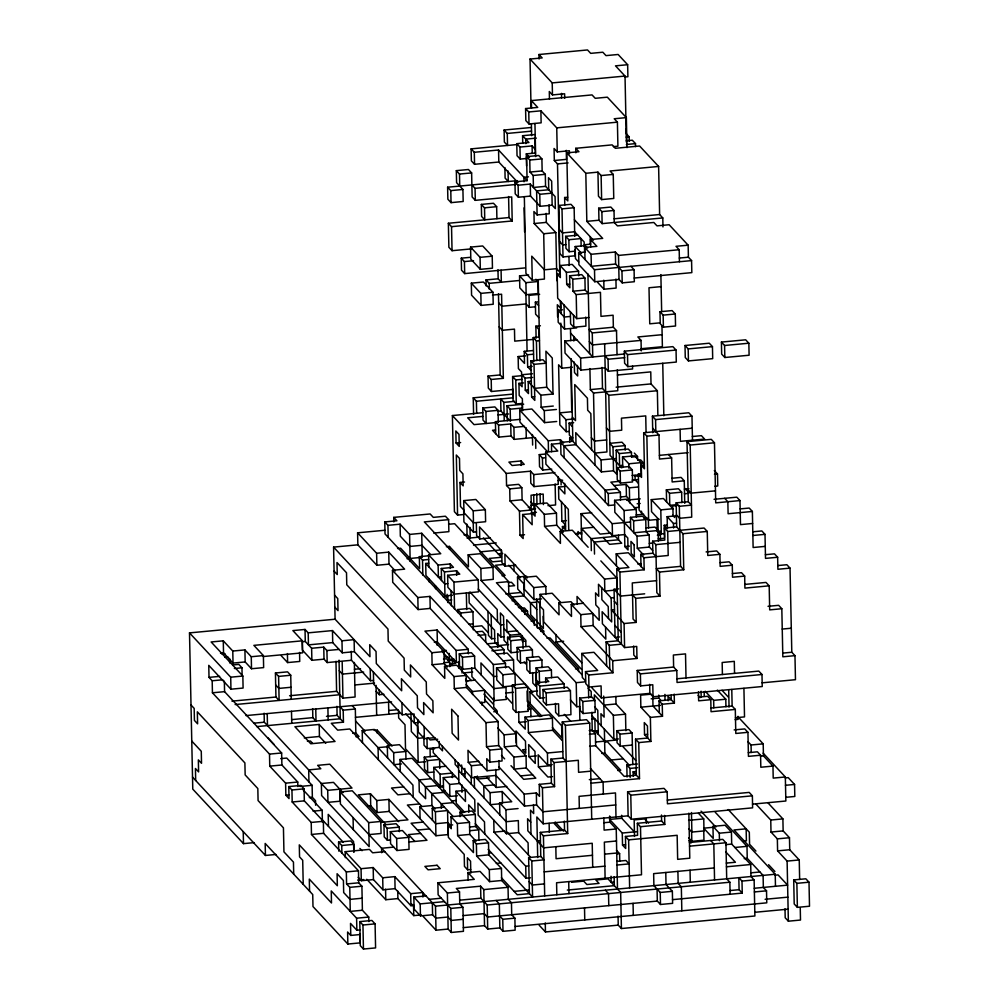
<?xml version="1.0" encoding="UTF-8"?>
<svg xmlns="http://www.w3.org/2000/svg" width="999" height="999" viewBox="0 0 999 999"><rect width="100%" height="100%" fill="white"/><g stroke="black" fill="none" stroke-linecap="round" stroke-linejoin="round"><path stroke-width="1.5" d="M539.085 59.016L538.998 54.508L587.524 49.95L590.696 53.359L602.834 52.223L605.993 55.619L618.131 54.483L627.647 64.71L627.896 76.723L624.862 77.01M531.031 107.13L530.032 59.053L542.157 57.917L538.998 54.508M627.647 64.71L615.509 65.847L625.024 76.061L626.398 142.158M530.032 59.053L552.222 82.905L625.024 76.061M549.462 99.026L549.3 91.508L552.472 94.917L564.61 93.781L564.697 98.289M531.53 108.117L531.381 100.599L592.045 94.905L595.217 98.314L607.342 97.178L626.361 117.62L626.997 147.665M525.586 108.554L528.758 111.963L540.884 110.827L541.133 122.84L529.008 123.976L525.836 120.579L525.586 108.554L537.712 107.417L531.381 100.599M626.361 117.62L614.235 118.756L617.407 122.165L617.906 146.191L613.361 146.628M504.108 130.032L507.267 133.441L507.529 145.454L504.358 142.045L504.108 130.032L531.406 127.472M540.884 110.827L556.743 127.86L617.407 122.165M507.267 133.441L531.543 131.156M522.739 143.219L522.577 135.702L534.715 134.565M536.363 138.112L525.749 139.111L525.836 143.619M526.273 158.516L520.204 159.078L517.032 155.682L516.783 143.656L528.921 142.52L522.577 135.702M517.832 182.455L498.813 162.025L474.55 164.298L471.378 160.889L471.128 148.876L516.62 144.605M516.783 143.656L519.955 147.065L532.092 145.929L535.252 149.338M626.123 137.1L629.158 136.813L629.245 141.321M471.128 148.876L474.3 152.285L498.563 150L527.097 180.669L514.96 181.806L515.209 193.818L518.381 197.228L530.519 196.091L540.022 206.306L552.16 205.17L555.332 208.579L555.082 196.553L545.566 186.338L545.317 174.326L542.145 170.916L541.895 158.891L538.723 155.494L526.585 156.631L527.097 180.669M626.261 140.784L632.317 140.222L635.489 143.619L635.551 146.628M575.849 152.81L575.761 148.302L612.162 144.88L615.322 148.289L639.597 146.004L658.616 166.446L659.627 214.523L662.787 217.932L662.986 226.935M526.548 165.896L526.298 153.883L535.389 153.022M626.398 144.48L635.489 143.619M544.193 268.556L544.405 279.071L532.28 280.207L531.768 256.181L544.455 269.805L556.593 268.669L559.752 272.065L557.492 163.911L554.32 160.502L554.07 148.489L557.242 151.898L569.368 150.749L569.442 153.759M567.669 197.228L564.635 197.515L567.807 200.911L566.795 152.847L578.933 151.711L575.761 148.302M526.585 156.631L529.757 160.04L541.895 158.891M554.32 160.502L566.458 159.365L566.271 150.35M517.382 180.657L447.614 187.213L447.864 199.226L451.036 202.635L463.174 201.486L462.912 189.473L456.58 182.655L456.331 170.642L468.456 169.505L471.628 172.914L472.127 196.94L475.299 200.349L511.7 196.928L512.2 220.966L451.536 226.661L448.364 223.264L509.04 217.557L512.2 220.966M557.492 163.911L568.106 162.912M456.331 170.642L459.49 174.051L471.628 172.914M529.757 160.04L530.007 172.053L542.145 170.916M530.007 172.053L533.179 175.462L545.317 174.326M528.471 176.823L523.926 177.26L524.013 181.768M566.795 152.847L585.814 173.289L597.951 172.14L601.123 175.549L601.623 199.588L613.761 198.451L613.249 174.413L610.077 171.004L658.616 166.446M601.123 175.549L613.249 174.413M447.614 187.213L450.786 190.609L462.912 189.473M471.878 184.927L475.049 188.336L515.996 184.49M514.96 181.806L518.131 185.215L530.269 184.066L539.772 194.293L540.022 206.306M545.566 186.338L533.429 187.475L533.179 175.462M539.772 194.293L551.91 193.157M481.343 204.42L484.515 207.829L484.765 219.842L481.593 216.433L481.343 204.42L493.481 203.272L496.653 206.681L496.903 218.706M484.515 207.829L496.653 206.681M575.024 249.787L575.149 255.794L563.011 256.943L559.84 253.534L558.841 205.457L570.966 204.32L574.138 207.73L574.737 236.276M558.841 205.457L562.012 208.866L574.138 207.73M662.787 217.932L602.122 223.626L598.95 220.217L598.701 208.204L610.839 207.055L614.01 210.464L614.26 222.49L617.432 225.886L653.833 222.477L657.005 225.874L669.13 224.738L688.149 245.18L688.411 257.193L691.57 260.602L691.832 272.627L634.19 278.034M544.455 269.805L543.693 233.754L534.19 223.526L533.941 211.513L537.112 214.922L549.238 213.774L549.05 204.77M598.701 208.204L601.873 211.601L614.01 210.464M534.19 223.526L546.328 222.39L555.831 232.605L556.843 280.682M585.814 173.289L586.825 221.353L598.95 220.217M614.123 218.793L659.627 214.523M543.693 233.754L555.831 232.605M575.174 251.161L569.105 251.736L565.933 248.326L565.684 236.313L577.822 235.177M470.554 247.103L482.692 245.966L492.207 256.194L492.457 268.207L480.319 269.343L470.816 259.128L470.554 247.103L480.069 257.33L480.319 269.343M448.364 223.264L448.876 247.29L452.048 250.699L471.765 248.851M565.684 236.313L568.856 239.723L580.981 238.574L581.143 246.091M590.696 247.04L590.546 239.523L602.672 238.386L586.825 221.353M565.796 244.643L562.762 244.917L559.59 241.521M584.615 252.248L584.452 244.73L590.521 244.168M578.621 261.95L575.449 258.554L575.199 246.528L584.29 245.679M525.349 267.894L464.685 273.601L461.513 270.192L461.263 258.179L470.354 257.317M480.069 257.33L492.207 256.194M585.002 259.503L584.752 247.477L596.878 246.341L590.546 239.523M461.263 258.179L464.423 261.576L473.526 260.727M630.906 266.296L634.078 269.705L634.328 281.73L622.202 282.867L619.03 279.458L594.767 281.743L578.908 264.698L578.658 252.685L584.727 252.11M584.752 247.477L591.083 254.295L615.359 252.01L618.518 255.419L619.03 279.458M688.149 245.18L676.023 246.316L679.195 249.725L679.445 261.738M618.518 255.419L679.195 249.725M560.214 273.876L557.18 274.163L560.352 277.572L560.102 265.547L572.227 264.41L578.571 271.228L578.671 275.736M622.202 282.867L621.952 270.841L615.609 264.036L591.346 266.308L591.083 254.295M679.308 258.054L688.411 257.193M535.914 279.258L538.024 281.531L538.274 293.544L526.148 294.68L519.805 287.874L519.555 275.849L528.658 275M486.151 285.939L486.026 279.932L498.164 278.796L501.336 282.193L501.073 270.18M560.102 265.547L566.433 272.365L578.571 271.228M578.658 252.685L594.505 269.718L691.57 260.602M471.316 283.154L483.454 282.018L492.957 292.245L493.206 304.258L481.081 305.394L471.565 295.18L471.316 283.154L480.831 293.381L481.081 305.394M486.026 279.932L489.198 283.341L519.53 280.482M566.433 272.365L566.695 284.378L569.855 287.787L569.605 275.774L581.743 274.625L584.914 278.034L585.164 290.06L588.336 293.456M621.952 270.841L634.078 269.705M519.555 275.849L525.899 282.667L538.024 281.531M569.605 275.774L572.777 279.171L584.914 278.034M566.695 284.378L569.717 284.091M480.831 293.381L492.957 292.245M492.482 295.067L501.585 294.218L503.346 378.334L491.208 379.483L488.036 376.074L500.174 374.937L503.346 378.334M539.635 294.343L529.02 295.342L529.27 307.355L535.339 306.793M572.777 279.171L573.026 291.196L585.164 290.06M597.639 282.392L603.97 289.211L616.108 288.074L615.921 279.058M573.026 291.196L576.198 294.605L600.461 292.32L600.973 316.358L613.099 315.222L613.361 327.235L616.52 330.644L617.032 354.682M661.138 286.626L649 287.762L649.75 323.813L660.376 322.814M538.786 317.582L535.614 314.173L535.364 302.16L538.399 301.873M576.66 327.909L564.522 329.046L558.191 322.227L557.929 310.214L562.487 309.79M570.342 316.458L564.273 317.033L557.929 310.214M557.18 274.163L557.679 298.202L576.698 318.631L588.836 317.495M659.989 311.725L672.127 310.589L675.287 313.998L675.549 326.011L663.411 327.148L660.239 323.751L659.989 311.725L663.161 315.135L663.411 327.148M536.113 338.211L535.864 326.186L540.409 325.761M663.161 315.135L675.287 313.998M570.367 311.825L570.616 323.838L573.788 327.247L585.913 326.111L585.726 317.095M613.361 327.235L589.085 329.52L592.257 332.917L592.757 356.955L570.566 333.104M533.741 361.588L533.241 337.55L539.31 336.975M592.257 332.917L616.52 330.644M534.44 339.298L514.722 341.146L514.473 329.133L502.335 330.269L499.163 326.86M533.241 337.55L536.413 340.959L539.448 340.671M632.517 365.959L632.579 368.968L608.316 371.241L605.144 367.832L580.881 370.117L565.034 353.084L564.772 341.059L576.91 339.922M662.137 334.69L637.874 336.975L641.046 340.384L641.258 350.899M525.724 355.856L518.144 356.568L524.487 363.386L524.238 351.361L533.329 350.512M641.046 340.384L592.507 344.942L589.335 341.533M524.238 351.361L527.397 354.77L533.466 354.208M641.158 348.713L662.387 346.715L661.95 325.686M624.338 351.198L672.876 346.641L676.048 350.05L676.298 362.063L627.772 366.621L624.6 363.211L624.338 351.198L627.509 354.608L627.772 366.621M685.014 345.504L709.278 343.219L712.449 346.628L712.699 358.653L688.436 360.926L685.264 357.517L685.014 345.504L688.186 348.913L688.436 360.926M721.415 342.083L745.679 339.81L748.85 343.206L749.1 355.232L724.837 357.505L721.665 354.096L721.415 342.083L724.575 345.492L724.837 357.505M530.869 360.926L543.006 359.79L546.178 363.199L534.04 364.335L530.869 360.926L531.63 396.978L534.79 400.387L534.04 364.335M564.772 341.059L580.631 358.092L624.612 353.971M627.509 354.608L676.048 350.05M688.186 348.913L712.449 346.628M724.575 345.492L748.85 343.206M527.397 354.77L527.659 366.795L532.205 366.358M604.894 355.819L608.066 359.228L624.75 357.654M569.23 431.418L566.196 431.705L559.865 424.887L558.603 364.81L561.775 368.206L572.39 367.22M523.488 382.929L518.943 383.354L522.115 386.763L521.865 374.737L532.479 373.751M522.34 403.409L516.283 403.983L513.111 400.574L512.599 376.536L521.703 375.686M521.865 374.737L525.037 378.146L532.617 377.435M512.599 376.536L515.771 379.945L521.84 379.383M525.037 378.146L525.287 390.172L528.459 393.569L528.196 381.556L531.231 381.268M617.394 375.025L650.761 371.89L651.011 383.903L657.354 390.721L657.854 414.76M488.036 376.074L488.299 388.087L491.458 391.496L512.699 389.498M534.54 388.374L546.678 387.225L553.021 394.043L540.884 395.179L528.196 381.556M525.287 390.172L528.321 389.885M473.588 414.36L473.239 397.839L512.674 394.13M589.909 368.569L590.347 389.598L602.484 388.461L608.816 395.279L610.077 455.369L621.703 467.857M616.133 387.187L651.011 383.903M473.239 397.839L476.411 401.248L512.812 397.827L512.624 388.811M531.63 396.978L534.652 396.69M590.347 389.598L593.518 393.007L617.782 390.734L617.345 369.705M523.701 404.208L507.017 405.781L510.189 409.19L510.439 421.203L500.924 410.989L500.674 398.963L503.846 402.372L514.46 401.373M608.816 395.279L657.354 390.721M482.754 408.054L485.926 411.463L486.176 423.489L483.004 420.079L482.754 408.054L494.88 406.918L498.051 410.327L498.301 422.34M485.926 411.463L498.051 410.327M510.189 409.19L522.327 408.042L522.227 403.546M463.648 514.522L457.579 515.084L454.408 511.688L452.397 415.547L482.729 412.699M497.902 411.263L500.924 410.989M540.884 395.179L541.133 407.205L553.271 406.056M547.464 451.685L519.992 422.152L519.742 410.139L531.88 409.003L544.555 422.627L556.693 421.491M482.867 416.383L467.694 417.807L474.038 424.625L495.279 422.627M498.039 414.96L508.653 413.961M541.133 407.205L544.305 410.614L556.443 409.465M495.679 433.703L495.429 421.69L519.705 419.405M495.429 421.69L498.601 425.087L510.739 423.951L513.911 427.36L514.16 439.373L532.355 437.674M570.804 366.67L571.74 411.738L559.602 412.874L565.946 419.692L573.526 418.981M513.911 427.36L524.525 426.361M495.541 430.007L492.519 430.294L498.851 437.112L510.988 435.976L514.16 439.373M572.539 438.524L569.368 435.114L569.118 423.101L573.663 422.664M652.747 432.717L652.409 416.183L688.798 412.774L691.97 416.171L692.482 440.209M652.409 416.183L655.569 419.592L691.97 416.171M456.068 442.982L459.24 446.391L458.991 434.378L455.819 430.969L456.068 442.982L460.626 442.557M569.755 442.37L569.667 437.862L572.702 437.574M519.742 410.139L548.276 440.796L560.402 439.66L563.573 443.069M644.305 465.109L641.283 465.397L644.442 468.806L643.693 432.754L692.22 428.196M614.572 504.957L608.503 505.531L560.951 454.42L560.701 442.407L572.839 441.271L571.103 358.641M551.598 451.71L551.448 444.205L560.539 443.356M606.655 439.935L594.53 441.083L591.358 437.674M643.693 432.754L646.865 436.163L658.99 435.015L659.502 459.053L671.628 457.917L672.14 481.955L684.265 480.806L684.74 503.346M692.344 436.513L701.435 435.664L704.607 439.073L680.344 441.346L680.094 429.333M636.4 516.92L636.238 509.403L626.735 499.188L614.597 500.324L624.1 510.539L624.862 546.59L628.034 549.999L627.784 537.986L624.612 534.577L612.474 535.714L545.904 464.173L545.654 452.16L557.779 451.024L551.448 444.205M625.137 445.616L621.965 442.207L609.827 443.344L612.999 446.753L625.137 445.616L625.224 450.124M551.785 469.18L542.694 470.042L539.522 466.633L539.273 454.62L545.329 454.046M688.286 501.735L676.148 502.872L679.32 506.281L691.458 505.144L688.286 501.735L687.025 441.645L711.288 439.36L714.46 442.769L715.721 502.859L739.984 500.586L740.484 524.612L752.622 523.476M612.999 446.753L613.498 470.791L616.67 474.2L616.171 450.162L628.296 449.026L631.468 452.422L631.568 456.93M539.273 454.62L542.432 458.017L545.466 457.742M594.78 453.096L606.905 451.96L604.645 343.793M521.041 460.964L508.916 462.1L512.087 465.509L524.213 464.36L521.041 460.964L521.141 465.459M687.025 441.645L690.197 445.054L714.46 442.769M616.171 450.162L619.343 453.571L631.468 452.422M622.727 467.495L622.514 456.98L634.64 455.831L640.983 462.649L641.233 474.662M564.123 457.829L563.873 445.816L576.011 444.68L575.749 432.654L601.111 459.915L616.283 458.491M631.455 457.067L637.512 456.493L637.574 459.503M659.365 455.357L688.174 452.659M637.649 460.189L640.684 459.902L643.856 463.311L643.918 466.308M452.397 415.547L506.293 473.451L530.556 471.178L533.728 474.587L533.978 486.6L558.241 484.328L558.091 476.81M622.514 456.98L628.846 463.786L640.983 462.649M622.627 465.297L619.592 465.584L619.343 453.571M640.821 463.586L643.856 463.311M533.728 474.587L554.957 472.589M476.461 531.843L473.426 532.13L463.923 521.903L463.673 509.89L460.502 506.481L460.002 482.442L464.547 482.017M617.007 467.682L629.145 466.533L632.317 469.942L632.567 481.955L620.429 483.104L617.257 479.695L617.007 467.682L620.179 471.078L620.429 483.104M569.667 437.862L601.373 471.928L613.498 470.791M620.179 471.078L632.317 469.942M506.293 473.451L506.543 485.477L518.668 484.34L521.84 487.737L522.102 499.762L531.605 509.977L531.705 514.485M558.104 480.631L562.662 480.207M659.24 519.28L648.626 520.279L639.11 510.064L638.361 474.013L641.395 473.726M632.13 475.524L638.199 474.95M635.002 476.173L639.56 475.749M506.543 485.477L509.715 488.886L521.84 487.737M568.743 530.344L568.306 509.315L558.791 499.088L558.541 487.075L564.61 486.501M619.979 481.293L610.876 482.155L620.391 492.37L620.541 499.875M632.117 480.157L638.174 479.582M672.002 478.259L681.093 477.397L684.265 480.806M714.46 474.275L717.494 473.988L717.757 486.001L714.722 486.288M614.048 485.551L626.186 484.415L629.358 487.824L629.67 502.847M463.711 500.611L475.849 499.475L485.352 509.702L485.614 521.715L473.476 522.852L463.961 512.637L463.711 500.611L473.226 510.839L473.476 522.852M617.22 488.961L605.082 490.097L605.332 502.122M629.358 487.824L638.448 486.963M509.715 488.886L509.965 500.899L522.102 499.762M560.701 442.407L608.254 493.506L620.391 492.37M666.595 501.923L666.345 489.897L678.471 488.761L681.643 492.17L681.867 502.684M684.39 489.135L688.935 488.711M393.843 521.89L393.743 517.382L430.144 513.961L433.316 517.37L445.442 516.233L448.613 519.642L448.876 531.655L433.703 533.079M531.743 513.673L522.639 514.522L532.155 524.75L531.905 512.724L535.077 516.133L534.827 504.12L546.952 502.972L556.468 513.199L556.718 525.212L563.061 532.03M620.367 497.002L626.435 496.428L629.607 499.837M473.226 510.839L485.352 509.702M530.856 505.419L533.891 505.144L530.719 501.735M666.345 489.897L669.517 493.306L681.643 492.17M528.284 507.517L531.306 507.23L531.056 495.217L543.194 494.068L543.419 504.595M547.989 505.669L555.581 504.957L555.132 483.916M505.594 667.906L505.494 663.398L385.027 533.941L384.777 521.928L396.915 520.791L393.743 517.382M684.365 493.768L687.399 493.481M715.471 490.846L691.196 493.119L688.036 489.71M529.482 509.253L535.539 508.691M626.573 500.124L640.222 498.838M509.965 500.899L519.468 511.113L531.605 509.977M658.353 541.021L657.879 518.481L651.548 511.675L651.286 499.65L663.423 498.513L672.939 508.728L673.089 516.246M384.777 521.928L387.949 525.337L400.087 524.188L409.59 534.415L410.164 561.45M448.613 519.642L424.35 521.915L478.246 579.832L478.496 591.845L454.233 594.13L447.889 587.312L447.639 575.299L459.765 574.15L456.605 570.754L444.468 571.89L441.296 568.481L453.434 567.345L450.262 563.936L438.124 565.072L428.621 554.857L440.746 553.721L421.728 533.279L409.59 534.415M531.131 512.812L536.451 512.3M637.162 503.758L640.197 503.484M534.827 504.12L544.33 514.335L556.468 513.199M395.342 570.953L388.998 564.135L376.873 565.272L357.854 544.83L357.592 532.817L384.902 530.257M448.601 524.275L454.657 523.701L508.553 581.618L508.803 593.631L524.662 610.664L524.725 613.673M714.06 499.313L736.812 497.177L739.984 500.586M634.265 507.742L638.823 507.317L638.636 498.301M581.468 534.702L581.031 513.673L591.645 512.674M677.347 504.62L669.767 505.332L669.517 493.306M624.1 510.539L636.238 509.403M677.185 505.556L672.639 505.981L672.702 508.991M651.286 499.65L660.801 509.877L672.939 508.728M561.463 501.51L561.875 521.028L566.421 520.604M636.063 514.985L643.643 514.273M630.694 529.37L630.444 517.357L642.582 516.221L645.754 519.617L646.003 531.643L649.175 535.052L649.425 547.065L652.597 550.474M544.33 514.335L544.58 526.361L556.718 525.212M334.091 571.153L337.25 574.55L337 562.537L346.516 572.752L346.765 584.777L387.974 629.058L388.224 641.083L404.083 658.116L404.333 670.129L410.676 676.947L410.427 664.922L426.273 681.967L426.523 693.98L432.867 700.799L433.116 712.811L423.601 702.584L423.863 714.61L417.52 707.791L417.27 695.779L401.411 678.746L401.66 690.759L376.298 663.511L376.049 651.485L369.717 644.68L369.967 656.693L335.09 619.218L333.579 547.115L357.854 544.83M464.011 534.865L467.045 534.577L470.217 537.986L469.992 527.472M643.781 517.957L646.815 517.669M740.097 508.903L749.2 508.054L752.372 511.463L753.121 547.514L765.259 546.378M562.587 532.542L562.462 526.535L565.496 526.248M667.394 528.708L667.145 516.683L676.248 515.834M630.444 517.357L633.616 520.766L645.754 519.617M545.654 452.16L612.225 523.701L630.419 521.99M467.182 538.274L479.32 537.137M752.372 511.463L728.109 513.736L727.846 501.723L724.687 498.314M581.83 540.447L581.58 528.434L593.706 527.297M476.348 523.513L476.598 535.526L479.77 538.936L490.384 537.937M519.468 511.113L519.98 535.152L524.525 534.727M544.58 526.361L560.439 543.394L560.177 531.368L572.315 530.232L588.161 547.265M397.552 548.513L400.587 548.226L419.605 568.668L419.355 556.655L428.459 555.794M667.145 516.683L673.488 523.501L676.51 523.214M575.486 533.641L581.555 533.066M664.472 537.312L664.223 525.299L667.257 525.012M357.592 532.817L376.623 553.259L388.748 552.122L404.607 569.155L392.47 570.292L392.719 582.305L418.082 609.565L430.219 608.428L468.256 649.3L468.356 653.808M446.378 546.703L449.413 546.416L468.444 566.858L468.181 554.845L480.319 553.708L492.994 567.332L493.256 579.345L481.118 580.481L480.869 568.468L468.181 554.845M645.866 527.947L654.969 527.097L661.301 533.903L664.335 533.628M473.526 545.079L496.278 542.944M610.664 533.116L600.049 534.103L581.031 513.673M656.056 556.63L652.884 553.221L652.634 541.208L664.772 540.059L664.522 528.046L676.648 526.91L682.991 533.716L683.753 569.767L659.477 572.052L656.306 568.643L680.581 566.371L683.753 569.767M658.141 530.506L633.865 532.779L633.616 520.766M660.239 531.243L657.205 531.53L656.955 519.505M664.522 528.046L667.694 531.456L704.095 528.034L707.255 531.443L707.767 555.481L719.892 554.333L720.142 566.358L732.279 565.209L732.529 577.235L744.667 576.098L744.917 588.111L769.18 585.826L769.692 609.865L781.817 608.728L782.829 656.793L794.967 655.656L795.466 679.695L762.1 682.829M614.597 500.324L614.847 512.337L637.037 536.188L649.175 535.052M407.068 558.728L420.716 557.454M479.87 551.898L501.098 549.9M657.342 535.214L660.376 534.927L660.464 539.435M682.991 533.716L707.255 531.443M419.355 556.655L422.527 560.064L428.596 559.49M498.201 553.883L502.747 553.458M658.254 538.823L664.323 538.261M752.734 531.805L761.837 530.944L765.009 534.353L765.509 558.391L777.647 557.255L777.896 569.268L790.034 568.131L791.795 652.247L794.967 655.656M452.559 595.217L444.967 595.928L425.949 575.486L425.699 563.461L428.733 563.186M501.211 549.775L501.373 557.292L489.235 558.429L492.407 561.838L501.51 560.976M649.288 543.369L652.322 543.094M624.862 546.59L629.407 546.166M652.634 541.208L655.806 544.605L680.069 542.332M752.871 535.489L765.009 534.353M637.037 536.188L637.287 548.201L649.425 547.065M504.682 564.385L495.579 565.234L505.094 575.461L502.06 575.749M616.196 553.896L628.334 552.747L644.18 569.78L619.917 572.065L616.745 568.656L628.87 567.519L616.196 553.896L616.445 565.909M480.869 568.468L492.994 567.332M479.77 538.936L479.52 526.923L501.71 550.761L501.96 562.787L505.132 566.196L515.746 565.197M641.008 566.383L640.759 554.358L652.884 553.221M441.408 576.81L438.374 577.097L438.124 565.072M640.759 554.358L643.93 557.767L668.194 555.494L667.694 531.456M706.106 551.923L716.72 550.936L719.892 554.333M637.674 563.911L640.709 563.623L640.771 566.633M447.639 575.299L453.983 582.105L478.246 579.832M447.752 583.616L444.717 583.903L425.699 563.461M536.788 609.527L517.769 589.085L517.519 577.072L526.623 576.211M541.545 598.888L533.966 599.6L524.45 589.385L524.2 577.36L536.326 576.223L545.841 586.438L546.003 593.955M765.371 554.695L774.475 553.846L777.647 557.255M508.553 581.618L496.428 582.754L582.017 674.737M508.391 582.554L511.426 582.267L514.597 585.676L508.528 586.251M720.017 562.662L729.108 561.813L732.279 565.209M560.177 531.368L604.57 579.07L616.695 577.922L616.945 589.947M392.47 570.292L417.832 597.539L429.957 596.403L493.369 664.535L494.118 700.599L506.256 699.45L506.006 687.437L493.868 688.573L474.85 668.131L474.6 656.118L471.428 652.709L459.29 653.846L459.54 665.871L462.712 669.28L474.85 668.131M524.2 577.36L533.703 587.587L545.841 586.438M443.294 597.015L447.839 596.578L447.977 602.584M777.759 565.571L786.862 564.722L790.034 568.131M505.769 593.918L520.941 592.494M447.09 594.343L447.215 600.349L451.76 599.924M656.568 580.669L632.292 582.941L633.054 618.993L636.226 622.402L624.088 623.538L611.413 609.914L614.447 609.627M732.392 573.538L741.495 572.689L744.667 576.098M511.975 597.04L524.113 595.904L523.863 583.878L517.519 577.072M581.768 662.724L543.718 621.84L543.468 609.815L540.297 606.418L540.047 594.393L552.185 593.256L560.639 602.347M619.63 636.925L615.084 637.362L614.073 589.285L618.631 588.861M615.434 590.084L604.82 591.083L604.57 579.07M512.112 600.736L515.147 600.449M254.108 842.632L243.494 843.631L192.77 789.123L189.498 632.891L335.09 619.218M457.717 612.549L457.654 609.552L469.78 608.416L472.952 611.813L473.326 629.845M515.284 604.133L518.319 603.858M536.513 602.147L530.457 602.709L530.706 614.735L543.381 628.359L543.131 616.346M644.68 593.818L620.416 596.103L614.073 589.285M744.779 584.415L766.008 582.429L769.18 585.826M540.047 594.393L559.065 614.835L558.816 602.822L570.953 601.685L574.125 605.082M577.197 603.983L577.035 596.478L599.225 620.317L598.975 608.304L595.804 604.894L595.554 592.882L598.726 596.291L598.476 584.265L611.151 597.902L614.185 597.614M457.654 609.552L460.826 612.961L472.952 611.813M518.456 607.542L521.49 607.255M521.328 608.204L524.363 607.916L527.534 611.326L527.597 614.335M615.734 804.944L542.932 811.787L536.588 804.969L524.463 806.106L495.929 775.449L471.665 777.721L354.37 651.673L342.232 652.822L332.717 642.594L308.454 644.879L308.204 632.854L305.032 629.445L292.894 630.594L302.41 640.809L302.66 652.834L263.224 656.53M558.816 602.822L571.503 616.445L571.253 604.432L583.379 603.284M632.554 594.954L635.714 598.364L659.989 596.091L659.477 572.052M521.628 610.951L524.662 610.664M524.5 611.613L527.534 611.326M302.41 640.809L253.883 645.366L263.386 655.594L263.636 667.607L251.511 668.743L245.167 661.937L233.029 663.074L232.779 651.048L223.277 640.834L211.139 641.97L242.844 676.036L243.094 688.061L230.956 689.198L208.766 665.346L209.016 677.372L212.188 680.769L212.437 692.794L269.505 754.108L269.755 766.133L285.602 783.166L285.851 795.179L289.023 798.588L288.773 786.575L300.911 785.426L304.083 788.835L304.333 800.861L323.351 821.303L323.601 833.316L358.479 870.791L358.728 882.804L361.9 886.213L362.4 910.251L368.743 917.057L368.831 921.565M308.204 632.854L332.467 630.581L341.983 640.796L342.232 652.822M524.8 614.36L527.822 614.073L534.165 620.891L534.265 625.399M468.656 624.263L473.201 623.838M571.253 604.432L580.756 614.647L592.894 613.511L593.144 625.524L605.819 639.148L605.569 627.135M302.247 641.758L305.282 641.47L311.626 648.276L311.875 660.302L324.013 659.165L327.185 662.562L351.448 660.289L370.467 680.731L373.501 680.444M459.403 662.175L456.381 662.462L456.118 650.449L437.1 630.007L424.975 631.143L443.993 651.585L444.243 663.598L447.415 667.007M472.727 626.66L481.83 625.811L488.174 632.617M531.131 621.166L534.165 620.891M503.671 624.675L500.649 624.962L469.992 592.032M232.779 651.048L244.917 649.912L251.261 656.73L251.511 668.743M341.983 640.796L354.108 639.66L354.37 651.673M220.492 653.134L223.526 652.846L233.029 663.074M221.853 653.933L224.875 653.646M476.361 631.88L482.417 631.306L485.589 634.715L485.751 642.22M311.626 648.276L323.763 647.14L326.923 650.549L327.185 662.562M225.012 657.342L228.047 657.055M537.474 627.984L540.509 627.697L543.681 631.106L543.743 634.115M768.031 606.318L778.646 605.319L781.817 608.728M517.594 630.781L506.98 631.78L506.73 619.755L525.749 640.197L525.874 646.203M251.261 656.73L263.386 655.594M478.009 635.426L485.589 634.715M326.923 650.549L339.061 649.412M580.756 614.647L581.006 626.66L593.144 625.524M540.646 631.393L543.681 631.106M434.315 642.307L437.35 642.02L456.381 662.462M503.808 628.371L510.152 635.189L520.766 634.19M508.591 644.592L497.977 645.591L497.727 633.578L500.899 636.975L503.933 636.7M487.962 611.338L488.461 635.376L491.633 638.773L494.667 638.498M518.581 651.985L511.001 652.697L507.829 649.288L507.579 637.275L519.705 636.138L522.877 639.547L523.064 648.551M232.717 664.959L238.786 664.385L241.958 667.794L242.108 675.299M507.579 637.275L510.739 640.684L522.877 639.547M281.268 655.769L287.612 662.574L299.737 661.438L299.55 652.422M487.062 643.843L497.677 642.844M546.99 638.211L550.024 637.924L578.546 668.581L578.608 671.59M522.564 641.433L525.599 641.146M234.365 668.506L241.958 667.794M441.858 650.861L446.416 650.436M333.579 547.115L431.855 652.722L443.993 651.585M456.118 650.449L468.256 649.3M490.234 647.252L500.849 646.253L504.02 649.662L504.12 654.158M555.906 634.477L556.068 641.982L563.648 641.271M526.573 662.349L520.504 662.924L517.332 659.515L517.082 647.489L529.22 646.353L532.392 649.762L532.542 657.267M491.883 650.799L504.02 649.662M209.016 677.372L219.63 676.373M189.498 632.891L230.707 677.185L242.844 676.036M275.437 672.989L278.609 676.398L279.108 700.424L275.936 697.027L275.437 672.989L287.562 671.852L290.734 675.249L291.246 699.288M444.555 657.092L447.589 656.818M606.618 665.933L606.118 641.907L618.256 640.759L616.745 568.656M517.082 647.489L520.254 650.898L532.392 649.762M212.188 680.769L222.802 679.782M443.494 659.04L446.528 658.766L449.7 662.162L449.787 666.67M459.29 653.846L462.462 657.255L474.6 656.118M496.578 654.058L507.192 653.059L513.536 659.877L513.786 671.89L532.804 692.332M443.057 652.609L449.4 659.415L453.946 658.99M278.609 676.398L290.734 675.249M354.433 669.268L360.502 668.706M447.727 660.501L452.272 660.077L455.444 663.486L449.375 664.048M606.118 641.907L609.29 645.304L621.428 644.168L619.917 572.065M782.192 629.07L791.283 628.221M443.631 662.737L449.7 662.162M431.855 652.722L432.105 664.735L444.243 663.598M363.673 672.115L342.445 674.1L339.273 670.691M611.151 597.902L611.663 621.927L602.147 611.713L602.397 623.726L624.587 647.577L636.725 646.44L636.975 658.453L612.712 660.739L581.006 626.66M537.599 672.427L530.019 673.139L526.848 669.73L526.598 657.717L538.723 656.58L541.895 659.977L542.057 667.494M432.105 664.735L444.792 678.371L444.543 666.345L456.668 665.209L466.183 675.424L466.433 687.449L498.139 721.515L498.638 745.554L501.81 748.95L502.06 760.976L489.922 762.112L486.763 758.703L487.012 770.729L499.138 769.58L498.951 760.576M502.909 660.876L513.536 659.877M581.805 653.446L593.943 652.31L612.961 672.752L588.698 675.024L585.526 671.628L597.664 670.479L581.805 653.446L582.317 677.484L585.476 680.893M493.369 664.535L505.494 663.398M526.598 657.717L529.77 661.126L541.895 659.977M212.437 692.794L224.575 691.658L281.631 752.971L281.893 764.997L297.739 782.03L297.839 786.538M290.984 687.275L278.858 688.411L275.687 685.002M515.259 685.639L503.134 686.775L496.79 679.969L496.54 667.944L508.666 666.808L515.009 673.626L515.234 684.14M463.598 672.901L472.702 672.052M354.82 684.977L374.538 683.129M536.101 667.931L539.273 671.34L539.522 683.353L536.363 679.957L536.101 667.931L548.239 666.795L551.411 670.204L551.573 677.709M444.543 666.345L454.046 676.573L466.183 675.424M496.54 667.944L502.872 674.762L515.009 673.626M539.273 671.34L551.411 670.204M496.653 676.273L493.618 676.56L480.944 662.936L481.193 674.949M575.511 668.868L578.546 668.581M231.955 701.148L275.936 697.027M289.585 695.741L336.601 691.32L342.944 698.139L355.082 697.002L354.358 662.449M465.996 681.006L475.099 680.157M235.127 704.557L339.772 694.73M782.692 653.109L791.795 652.247M545.716 682.667L545.616 678.159L557.754 677.01L564.085 683.828L564.185 688.336M376.173 691.308L379.345 694.717L383.891 694.293M653.034 696.778L652.784 684.752L640.646 685.901L637.487 682.492L637.225 670.466L673.626 667.057L676.798 670.466L677.047 682.479L761.987 674.5L762.237 686.525L653.034 696.778L649.862 693.368L649.675 684.352M454.046 676.573L454.295 688.586L466.433 687.449M512.387 684.977L524.525 683.84L527.697 687.25L528.196 711.288L516.058 712.424L512.887 709.015L512.387 684.977L515.559 688.386L516.058 712.424M544.63 697.702L540.072 698.126L536.9 694.717L536.65 682.704L548.788 681.568L545.616 678.159M637.225 670.466L640.396 673.875L676.798 670.466M466.133 684.702L472.477 691.508L484.615 690.371L484.865 702.384L480.307 702.821M515.559 688.386L527.697 687.25M536.65 682.704L539.822 686.113L564.085 683.828M481.118 580.481L576.223 682.692L585.327 681.83M245.991 715.584L391.596 701.91M505.819 693.019L513.411 692.295M558.803 715.821L558.553 703.796L546.416 704.944L543.244 701.535L542.994 689.51L567.257 687.237L570.429 690.646L570.928 714.672L558.803 715.821L555.631 712.412L555.444 703.396M530.182 703.696L529.932 691.683L537.512 690.971M340.022 706.755L343.194 710.152L355.332 709.015L355.831 733.054L359.003 736.463L355.969 736.738M585.526 671.628L585.776 683.641L588.948 687.05L601.086 685.913L601.336 697.926L649.862 693.368M676.91 678.783L758.815 671.091L761.987 674.5M542.994 689.51L546.166 692.919L570.429 690.646M253.696 723.189L264.31 722.202L327.709 790.334L327.959 802.347L340.097 801.21L339.847 789.198M291.608 719.63L312.837 717.644L316.009 721.041L315.759 709.028M326.486 716.358L337.1 715.359L343.444 722.177L331.318 723.313L337.65 730.132L349.787 728.983L421.64 806.205M388.673 710.514L397.777 709.665M256.855 726.598L340.272 718.768L339.048 660.177M355.444 717.344L399.425 713.211M373.389 672.115L373.638 684.14L402.172 714.797L412.787 713.798M579.645 698.114L591.783 696.977L594.954 700.386L595.204 712.399L583.066 713.536L579.895 710.127L579.645 698.114L582.817 701.523L583.066 713.536M319.18 724.45L294.917 726.735L310.764 743.768L335.027 741.483L319.18 724.45L319.43 736.475L325.774 743.281M651.223 694.168L640.609 695.167L640.859 707.18L650.374 717.407L650.873 741.433L638.736 742.582L635.564 739.173L647.702 738.036L647.452 726.011L644.28 722.602L644.53 734.627L650.873 741.433M582.817 701.523L594.954 700.386M493.756 711.75L496.79 711.463M527.734 709.477L530.769 709.19L530.931 716.708M651.198 698.801L658.791 698.089L660.901 700.361M570.392 699.912L576.723 706.73L579.757 706.443M418.806 722.502L414.26 722.926L414.073 713.91M603.871 705.107L615.996 703.97L625.511 714.185L625.861 730.706M659.328 712.861L659.078 700.836L671.216 699.7L671.116 695.192M698.513 697.14L707.617 696.278L710.789 699.687L711.038 711.7L735.301 709.427L735.801 733.466L747.939 732.317L748.438 756.355L760.576 755.219L760.826 767.232L772.964 766.096L773.214 778.109L785.339 776.972L785.851 801.011L752.484 804.145M362.462 742.619L362.212 730.594L374.35 729.457L389.148 745.354M374.188 730.394L377.222 730.119L392.02 746.016M304.27 737.899L319.43 736.475M352.797 733.341L355.831 733.054M518.668 711.837L518.893 722.352L525.237 729.158L524.975 717.145L549.25 714.872L552.422 718.269L552.672 730.294L562.175 740.509M659.078 700.836L662.25 704.245L674.387 703.109L674.2 694.093M710.789 699.687L698.651 700.823L698.463 691.82M640.859 707.18L660.576 705.331M705.207 691.258L713.661 700.349L725.786 699.213L725.948 706.718M454.295 688.586L486.001 722.652L498.139 721.515M524.975 717.145L528.146 720.554L552.422 718.269M307.43 741.295L310.464 741.021L312.587 743.293M518.893 722.352L526.473 721.64M594.48 700.898L594.355 694.879L613.374 715.321L625.511 714.185M566.196 761.438L563.024 758.029L562.262 721.977L586.538 719.692L589.697 723.101L591.72 819.242M591.833 719.205L594.855 718.918L595.117 730.931L604.62 741.158M710.901 708.016L732.13 706.018L735.301 709.427M423.751 737.774L417.682 738.348L411.338 731.53L410.964 713.511M417.769 719.817L418.019 731.83L424.363 738.648L434.977 737.649M562.262 721.977L565.434 725.374L589.697 723.101M650.374 717.407L662.499 716.258L662.25 704.245M269.505 754.108L281.631 752.971M437.687 739.248L430.107 739.959L427.997 737.687M387.575 757.854L387.325 745.828L399.463 744.692L405.794 751.51L405.956 759.015M497.789 728.034L504.133 734.852L516.271 733.703L516.52 745.729L526.036 755.943L526.286 767.969L535.789 778.184L523.663 779.32L510.976 765.696M528.146 720.554L528.396 732.567L552.672 730.294M388.686 746.628L378.072 747.627L378.321 759.652M280.682 758.628L286.75 758.066L312.113 785.314L312.362 797.339L315.534 800.736L315.622 805.244M589.21 730.569L592.232 730.281L595.404 733.691L595.654 745.704L624.188 776.36L636.326 775.224L635.564 739.173M592.082 731.218L598.151 730.656M735.414 717.757L744.517 716.895L743.918 688.361M423.826 736.151L424.026 745.167L427.185 748.576L439.323 747.427L442.495 750.836L442.395 746.328M632.355 745.029L620.217 746.178L617.057 742.769L616.795 730.744L628.933 729.607L632.105 733.016L632.767 764.56M735.102 719.642L738.136 719.355L738.074 716.345M387.325 745.828L393.668 752.647L405.794 751.51M434.615 748.8L430.07 749.225L430.219 756.743M589.348 734.253L595.404 733.691M269.755 766.133L281.893 764.997M486.001 722.652L486.501 746.69L498.638 745.554M616.795 730.744L619.967 734.153L632.105 733.016M504.133 734.852L504.383 746.865L516.52 745.729M644.53 734.627L647.564 734.34M486.501 746.69L489.672 750.099L501.81 748.95M400.262 771.478L400.012 759.465L412.137 758.316L462.862 812.824M433.766 772.04L427.697 772.602L424.525 769.193L424.275 757.18L436.401 756.043M591.695 715.509L613.886 739.36L618.431 738.935M595.529 742.007L616.758 740.022M525.599 749.512L522.564 749.787L525.736 753.196L525.486 741.183L515.971 730.956L516.221 742.981M604.47 742.095L607.492 741.82L629.695 765.659M734.153 729.919L744.767 728.92L747.939 732.317M424.275 757.18L427.447 760.589L439.572 759.452L439.76 768.456M401.498 763.948L393.918 764.66L393.668 752.647M398.501 710.401L398.663 717.906L404.995 724.725L405.507 748.763L418.181 762.387L425.761 761.675M589.597 746.278L595.654 745.704M528.396 732.567L547.427 753.009L562.587 751.585M504.383 746.865L513.898 757.08L526.036 755.943M487.012 770.729L467.982 750.286L468.244 762.299L478.858 761.3M528.908 756.605L535.252 763.423L534.989 751.398L528.658 744.592L528.908 756.605L536.488 755.893M443.406 785.951L440.372 786.238L434.041 779.42L433.778 767.407L445.916 766.258M285.602 783.166L297.739 782.03M468.244 762.299L471.416 765.709L482.03 764.71M601.848 753.458L604.87 753.171L620.729 770.204L617.694 770.491M551.398 783.204L539.26 784.34L542.432 787.749L554.557 786.613L551.398 783.204L550.886 759.165L563.024 758.029M299.975 786.45L312.113 785.314M550.886 759.165L554.058 762.574L578.321 760.289L578.571 772.314L590.709 771.166M433.778 767.407L440.122 774.213L452.26 773.076L452.347 777.584M747.889 741.595L751.061 745.004L763.199 743.855L763.448 755.881L772.964 766.096M552.472 776.623L547.927 777.047L538.411 766.82L538.161 754.807L547.677 765.022L552.222 764.597M288.773 786.575L291.945 789.984L304.083 788.835M464.847 773.738L461.813 774.025L461.625 765.009M526.286 767.969L514.148 769.105L513.898 757.08M538.411 766.82L550.549 765.684M611.213 759.989L623.351 758.853M431.156 778.758L419.031 779.894L419.28 791.92L425.624 798.725L425.362 786.712L437.5 785.576M457.467 795.741L449.887 796.453L443.544 789.635L443.294 777.622L455.432 776.485M327.709 790.334L351.973 788.049L329.782 764.21L317.657 765.346L320.816 768.755L308.691 769.892L308.941 781.905M285.851 795.179L288.886 794.892M748.301 752.672L757.404 751.81L760.576 755.219M489.547 777.909L477.41 779.045L477.347 776.036M627.06 777.022L626.81 765.009L637.437 764.01M478.933 840.371L478.708 829.857L475.536 826.46L475.287 814.435L451.024 816.72L457.367 823.526L457.617 835.551L473.464 852.584L473.214 840.559L485.352 839.422L488.523 842.831L488.773 854.844L501.448 868.481L501.698 880.494L508.041 887.312L508.291 899.325L511.463 902.734L511.713 914.747L514.885 918.156L515.134 930.169L503.009 931.318L499.837 927.909L487.699 929.045L484.527 925.636L483.778 889.585L480.606 886.175L456.343 888.461L459.515 891.87L459.765 903.883L462.937 907.292L463.436 931.318L451.298 932.467L448.126 929.058L436.001 930.194L435.502 906.155L340.397 803.958L340.135 791.945L352.272 790.796L380.806 821.465L381.056 833.478L368.918 834.615M403.683 786.9L391.546 788.036L397.889 794.854L410.015 793.718M520.491 775.911L532.617 774.774M309.328 797.614L312.362 797.339M443.294 777.622L449.637 784.44L460.252 783.441M626.81 765.009L629.982 768.406L637.562 767.694M760.414 756.156L763.448 755.881M398.688 821.64L389.173 811.413L377.048 812.562L376.785 800.536L370.454 793.73L358.316 794.867L385.789 824.387M438.698 787.312L443.244 786.887M291.945 789.984L292.195 801.997L304.333 800.861M494.368 784.864L483.753 785.851L484.003 797.876M633.254 776.323L633.154 771.815L636.188 771.528M441.87 790.721L444.905 790.434M443.843 792.382L431.705 793.531L431.955 805.544L435.127 808.953M464.685 812.349L456.231 803.271L455.969 791.245L466.595 790.246M486.663 777.247L496.178 787.462L506.793 786.463M589.31 779.645L599.924 778.646M376.785 800.536L388.923 799.4L407.942 819.842L380.644 822.402M475.299 776.772L490.097 792.669L502.222 791.533L511.738 801.747L499.6 802.884L499.85 814.909M590.958 783.191L639.497 778.633L638.736 742.582M313.074 811.151L322.165 810.301L322.415 822.314M367.669 806.031L370.704 805.743L377.048 812.562M498.851 766.832L524.213 794.093L536.338 792.956L539.51 796.353L539.26 784.34M419.53 803.933L407.392 805.069L435.926 835.738L448.064 834.59L447.564 810.564L435.427 811.7L432.255 808.291L444.393 807.155M451.386 800.948L455.931 800.511M453.346 802.609L441.221 803.745L441.308 808.253M420.079 818.705L419.83 806.68L431.955 805.544M502.472 803.546L490.347 804.682L490.097 792.669M627.609 791.782L664.01 788.373L667.182 791.782L667.432 803.795L752.372 795.816L752.622 807.841L631.293 819.23L628.121 815.821L627.609 791.782L630.781 795.192L631.293 819.23M292.195 801.997L311.213 822.439L323.351 821.303M785.189 777.921L788.223 777.634L794.555 784.452L794.817 796.465L785.714 797.314M630.781 795.192L667.182 791.782M460.077 816.683L459.99 812.175L472.115 811.026L475.287 814.435M340.135 791.945L368.668 822.602L380.806 821.465M499.6 802.884L505.944 809.702L518.069 808.566M785.464 785.301L794.555 784.452M390.434 840.009L387.4 840.296L384.228 836.887L383.978 824.874L396.103 823.725L399.275 827.135L399.375 831.643M423.251 822.102L411.113 823.251L426.96 840.284L408.766 841.995M667.295 800.099L749.2 792.407L752.372 795.816M311.213 822.439L311.476 834.452L323.601 833.316M383.978 824.874L387.15 828.271L399.275 827.135M457.367 823.526L469.493 822.389L469.755 834.402L476.086 841.22M470.666 869.517L467.632 869.804L464.46 866.395L464.21 854.382L448.364 837.349L448.101 825.324L452.659 824.899M390.309 831.68L402.447 830.544L408.791 837.362L409.041 849.375L396.903 850.511L390.572 843.705L390.309 831.68L396.653 838.498L396.903 850.511M417.457 830.057L429.582 828.92M469.48 827.022L475.536 826.46M420.629 833.466L408.491 834.602L414.835 841.42M338.761 851.111L338.574 842.107L350.699 840.958L353.871 844.367L354.033 851.885M469.617 830.718L478.708 829.857M537.699 857.542L536.85 816.982L543.181 823.8L628.121 815.821M396.653 838.498L408.791 837.362M609.54 816.408L609.602 819.417L621.728 818.281L634.415 831.905M338.574 842.107L341.733 845.504L353.871 844.367M457.617 835.551L469.755 834.402M493.768 820.117L494.018 832.13L504.632 831.131M603.833 822.739L609.889 822.165L616.233 828.983L617.494 889.073M192.52 777.11L265.434 855.456L276.049 854.457M484.752 833.928L484.503 821.902L478.171 815.097L477.909 803.084L506.443 833.74L518.581 832.604L528.084 842.819L528.346 854.832M540.272 832.404L564.535 830.132L567.707 833.541L543.431 835.813L540.272 832.404L540.771 856.443L543.943 859.852L531.805 860.988L528.633 857.579L540.771 856.443M637.337 823.301L661.6 821.016L664.772 824.425L640.496 826.697L637.337 823.301L637.587 835.314L625.449 836.45L625.699 848.476L622.527 845.067L622.277 833.041L609.602 819.417M345.329 857.679L345.204 851.66L369.468 849.387L372.639 852.796L384.777 851.648M393.731 847.102L381.606 848.251L381.693 852.746M688.586 820.341L703.746 818.918L703.995 830.931L691.87 832.067L688.698 828.658M616.233 828.983L604.108 830.119L603.846 818.106M473.214 840.559L476.386 843.968L488.523 842.831M537.35 841.021L540.384 840.733M622.277 833.041L637.449 831.618M755.956 804.133L770.753 820.029L782.891 818.893L783.141 830.906L789.472 837.724L789.734 849.737L799.237 859.964L799.65 879.482M714.322 827.184L703.708 828.183L713.211 838.398L712.961 826.385L725.099 825.249L731.43 832.055L731.693 844.08L750.711 864.522L750.961 876.535L754.133 879.944L754.882 915.996L621.415 928.533L618.244 925.124L618.056 916.108M488.311 853.046L491.346 852.759M616.483 840.996L604.358 842.132L605.107 878.196M625.449 836.45L628.621 839.859L677.147 835.301L677.659 859.34L689.785 858.191L688.848 813.136M476.386 843.968L476.635 855.993L488.773 854.844M712.961 826.385L719.305 833.203L731.43 832.055M345.204 851.66L361.051 868.693L373.189 867.557L382.692 877.784L382.954 889.797L395.08 888.66L410.939 905.693L413.973 905.406M622.527 845.067L625.561 844.779M311.476 834.452L346.341 871.927L358.479 870.791M770.753 820.029L771.003 832.042L783.141 830.906M688.648 837.936L691.82 841.345L703.958 840.196L703.771 831.193M689.397 842.482L722.764 839.36L725.936 842.756L726.698 878.808L729.857 882.217L730.119 894.242M496.316 863.411L500.861 862.974M592.469 855.294L556.068 858.715L555.819 846.69M604.607 854.157L616.733 853.021M689.535 846.178L725.936 842.756M743.368 841.133L746.403 840.846L746.141 828.833L734.015 829.969L775.224 874.25L775.474 886.275M616.583 853.958L619.617 853.67L619.767 861.188M771.003 832.042L777.347 838.86L789.472 837.724M725.624 844.642L731.693 844.08M357.654 880.131L363.723 879.57M382.692 877.784L394.83 876.635L410.676 893.668L410.939 905.693M358.142 877.309L361.301 880.718L373.439 879.582L382.954 889.797M476.635 855.993L489.323 869.617L501.448 868.481M494.018 832.13L525.724 866.195L528.746 865.908M346.341 871.927L346.591 883.94L358.728 882.804M468.081 880.057L467.932 872.552L480.057 871.415L489.572 881.63L501.698 880.494M734.852 847.489L746.99 846.34L747.24 858.366L763.099 875.399L763.348 887.412L766.52 890.821L766.77 902.834L514.997 926.485M616.858 861.338L625.948 860.489L629.12 863.898L616.995 865.034M346.591 883.94L349.762 887.349L361.9 886.213M544.193 871.865L604.857 866.17M451.298 932.467L450.799 908.428L438.124 894.804L437.862 882.779L474.263 879.37L467.932 872.552M777.347 838.86L777.597 850.873L789.734 849.737M475.249 823.7L525.973 878.208L530.519 877.784M744.205 858.641L747.24 858.366M726.31 863.099L735.401 862.249L725.898 852.035M362.15 898.226L350.012 899.375L343.681 892.557L343.419 880.544L337.088 873.725L337.337 885.738L299.288 844.867L299.55 856.88L302.709 860.289L303.221 884.327M410.676 893.668L422.814 892.532L422.914 897.04M437.862 882.779L447.377 893.006L459.515 891.87M483.778 889.585L508.041 887.312M544.443 883.89L532.305 885.027L529.145 881.618M714.31 867.931L653.646 873.638L653.895 885.651L660.239 892.469L660.489 904.482L672.614 903.346L672.364 891.32L666.021 884.515L665.771 872.489M726.435 866.795L750.711 864.522M777.597 850.873L787.112 861.101L799.237 859.964M366.758 879.282L385.776 899.724L397.914 898.588L413.761 915.621L421.353 914.909M463.186 919.305L451.048 920.441L447.877 917.045L435.751 918.181L432.579 914.772L420.442 915.908L414.098 909.102L413.848 897.077L425.986 895.941M571.578 882.267L583.716 881.13L586.888 884.54L599.025 883.391L595.854 879.994L607.979 878.845L620.666 892.482L621.415 928.533M429.158 899.35L441.283 898.213M514.085 891.37L529.258 889.947M614.185 881.967L611.151 882.254L611.026 876.248M413.848 897.077L420.192 903.895L444.455 901.61M459.627 900.186L480.856 898.201L487.2 905.007L487.699 929.045M567.307 890.072L614.323 885.663L614.135 876.647M750.823 872.839L759.927 871.99M362.4 910.251L350.262 911.388L349.762 887.349M435.502 906.155L775.224 874.25M775.062 875.199L778.096 874.912L787.612 885.139L754.245 888.273M450.799 908.428L462.937 907.292M487.2 905.007L729.857 882.217M672.477 899.649L742.245 893.094L739.073 889.697L738.823 877.671L741.995 881.081L754.133 879.944M309.565 891.133L309.303 879.12L331.493 902.971L331.243 890.946L356.606 918.206L368.743 917.057M660.239 892.469L672.364 891.32M793.706 879.932L805.831 878.795L809.003 882.192L809.502 906.23L797.377 907.367L794.205 903.97L793.706 879.932L796.865 883.341L797.377 907.367M359.777 921.602L371.915 920.466L375.087 923.875L375.587 947.914L363.449 949.05L360.277 945.641L359.777 921.602L362.949 925.012L363.449 949.05M796.865 883.341L809.003 882.192M362.949 925.012L375.087 923.875M463.049 915.608L484.278 913.623L487.45 917.032L657.317 901.073L660.489 904.482M729.982 890.546L739.073 889.697M754.382 891.957L766.52 890.821M359.865 934.564L350.774 935.426L350.524 923.401L356.855 930.219L359.89 929.932M499.587 915.883L502.759 919.292L514.885 918.156M463.299 927.634L484.527 925.636M765.109 899.287L787.861 897.152M265.434 855.456L265.172 843.443L312.724 894.542L312.987 906.555L347.852 944.03L359.99 942.894L359.802 933.878M539.11 925.149L545.454 931.955L618.244 925.124M754.745 912.299L788.111 909.165M785.002 908.765L785.202 917.781L788.361 921.19L800.499 920.042L800.249 908.029M629.158 136.813L625.986 133.404L625.886 128.896M601.623 199.588L598.451 196.179L597.951 172.14M526.298 153.883L529.47 157.28M574.4 219.743L593.418 240.185M584.452 244.73L587.624 248.139M559.34 229.495L562.512 232.904L574.65 231.768L584.153 241.983L584.253 246.491M575.199 246.528L581.53 253.346M714.322 470.579L717.494 473.988M532.28 280.207L525.936 273.401L524.338 196.791M535.364 302.16L538.523 305.557M652.659 428.209L658.99 435.015M668.468 454.508L671.628 457.917M529.27 307.355L526.098 303.958L501.835 306.231L498.663 302.822M535.864 326.186L539.035 329.595L539.185 337.113M684.989 488.461L689.21 493.007M634.34 453.084L637.512 456.493M606.405 427.922L609.577 431.331L621.715 430.194L621.453 418.169L645.729 415.896L646.066 432.417M638.361 474.013L641.533 477.41L641.283 465.397M676.398 514.885L679.57 518.294L691.708 517.157L690.197 445.054M672.589 515.259L674.712 517.519M638.311 483.279L635.139 479.87L635.052 475.362M527.659 366.795L530.831 370.192M572.327 417.232L575.499 420.641L574.75 384.59L587.424 398.214L587.674 410.227L590.846 413.636L591.608 449.687M569.118 423.101L572.29 426.498M664.223 525.299L666.333 527.572M658.266 532.654L660.376 534.927M637.287 548.201L643.631 555.019M558.541 487.075L564.885 493.881L564.66 483.366M659.989 596.091L656.818 592.682L655.806 544.605M603.221 537.512L609.552 544.33L621.69 543.194L615.347 536.376L591.083 538.648L591.333 550.674M581.58 528.434L619.617 569.318M580.182 533.816L578.059 531.543L578.121 534.552M533.978 486.6L530.806 483.191L530.556 471.178M722.027 690.297L728.371 697.115M600.849 560.889L616.695 577.922M561.875 521.028L565.047 524.438L565.109 527.447M717.332 690.122L725.786 699.213M562.462 526.535L565.634 529.932L565.134 505.906M737.836 716.608L763.199 743.855M763.149 753.134L785.339 776.972M614.323 601.298L617.494 604.707M698.064 695.329L700.174 697.602M614.835 625.337L621.166 632.155M636.975 658.453L633.803 655.044L633.616 646.028M519.98 535.152L523.151 538.561L522.639 514.522M768.094 802.996L782.891 818.893M674.387 703.109L668.044 696.291L668.144 700.799M460.002 482.442L463.161 485.851L462.912 473.838L459.74 470.429L459.49 458.404L456.318 455.007L457.579 515.084M662.499 716.258L652.996 706.043L652.772 695.529M527.072 578.021L504.882 554.17L505.132 566.196M483.404 537.986L501.373 557.292M508.766 565.234L520.392 577.722M536.838 600.262L540.009 603.671M728.184 809.527L749.312 832.229L749.575 844.255L755.906 851.061M768.593 864.697L774.924 871.503M715.284 812.274L746.99 846.34M556.068 641.982L581.43 669.243M591.82 687.712L601.336 697.926M588.011 688.074L591.183 691.483L591.308 697.489M701.036 811.151L715.833 827.047M698.463 813.236L703.746 818.918M594.605 706.905L597.777 710.314L598.289 734.34M478.196 589.098L497.227 609.54L497.477 621.553M710.639 840.496L713.81 843.905L714.56 879.957M623.101 746.827L635.776 760.464M633.154 771.815L639.497 778.633M430.432 554.383L421.978 545.292L409.852 546.428L400.337 536.213L400.087 524.188M507.23 643.793L504.07 640.384L503.558 616.358L500.387 612.949L500.899 636.975M524.138 661.962L526.261 664.235M688.948 840.683L691.058 842.956M564.26 714.385L570.591 721.203M497.977 645.591L494.805 642.182L494.555 630.169L469.193 602.909L468.968 592.395M447.215 600.349L450.374 603.758M529.932 691.683L561.625 725.749L561.888 737.761L552.372 727.547M645.366 819.767L648.538 823.176M528.071 701.423L541.808 716.183M590.409 768.418L603.096 782.055L603.346 794.068M528.359 704.17L539.984 716.658M527.597 705.781L530.769 709.19M505.956 696.703L512.3 703.521M494.118 700.599L471.928 676.748L471.74 667.732M464.96 673.701L471.291 680.519M483.978 694.143L493.481 704.37M465.546 679.195L467.657 681.468M484.565 699.637L516.271 733.703M616.445 850.261L619.617 853.67M501.473 755.481L504.645 758.878M555.144 822.065L563.598 831.156M554.383 823.688L560.726 830.494M334.59 595.179L337.762 598.588L338.012 610.614L334.84 607.205M605.357 890.209L608.528 893.618L608.778 905.631M530.756 822.189L527.584 818.78L527.834 830.806L543.693 847.839L592.22 843.281L592.719 867.307M405.806 713.835L417.432 726.335L418.181 762.387M458.641 770.616L506.193 821.715L518.331 820.579L518.581 832.604M458.591 779.894L433.241 752.634L433.141 748.126M507.205 832.13L530.457 857.105M455.969 791.245L465.484 801.473L465.234 789.447M459.99 812.175L469.493 822.389M488.174 849.35L532.567 897.04L531.805 860.988M311.875 660.302L302.372 650.074L302.21 642.569M352.16 705.606L355.332 709.015M400.012 759.465L452.847 816.233M355.582 721.028L365.085 731.256M501.411 877.746L517.257 894.779L529.395 893.643L528.633 857.579M362.212 730.594L412.937 785.102L413.186 797.127M450.986 825.986L447.814 822.577L435.676 823.713L419.83 806.68M448.101 825.324L451.273 828.733L451.024 816.72M496.166 900.461L499.338 903.87L499.837 927.909M343.019 792.594L333.504 782.379L321.366 783.516L321.616 795.541L369.168 846.64L368.668 822.602M267.732 737.624L274.063 744.43M359.915 848.438L362.025 850.711M411.7 904.083L413.811 906.343M423.314 916.57L436.001 930.194M303.147 789.859L322.165 810.301M322.128 819.567L343.256 842.282M191.009 704.994L194.181 708.403L194.43 720.429L197.602 723.825L197.34 711.812L244.892 762.911L245.155 774.924L257.829 788.561L258.079 800.574L283.441 827.834L283.941 851.86L293.456 862.087L293.706 874.1M191.758 741.046L201.274 751.273L201.523 763.286L198.351 759.877L198.601 771.902L195.429 768.493L195.679 780.506M350.774 935.426L347.602 932.017L347.852 944.03M787.112 861.101L788.361 921.19M751.061 745.004L751.223 752.509M741.995 881.081L742.245 893.094M734.552 673.376L734.29 661.35L722.165 662.499L722.414 674.512M731.78 689.497L732.13 706.018M728.708 690.596L729.058 707.117M719.305 833.203L719.455 840.708M713.661 700.349L713.81 707.854M704.183 691.633L704.27 696.141M701.073 691.221L701.198 697.24M691.458 812.537L691.87 832.067M691.595 830.818L691.82 841.345M686.013 677.934L685.514 653.895L673.376 655.032L673.626 667.057M690.047 870.216L690.297 882.229M679.32 506.281L680.581 566.371M676.148 502.872L676.648 526.91M681.83 910.813L681.33 886.775L678.159 883.366L677.909 871.353M673.488 523.501L673.576 528.009M660.876 274.613L661.638 310.664M662.737 363.236L663.836 415.809M664.909 694.392L665.034 700.399M660.801 509.877L661.301 533.903M664.585 815.409L664.772 824.425M655.569 419.592L655.831 431.605M661.475 815.009L661.6 821.016M658.728 695.092L658.791 698.089M657.067 889.06L657.317 901.073M646.865 436.163L648.626 520.279M648.363 519.03L648.551 528.046M643.93 557.767L644.18 569.78M641.52 511.226L641.583 514.235M646.39 823.251L646.291 818.743L634.165 819.892L634.502 836.413M640.396 673.875L640.646 685.901M635.714 598.364L636.226 622.402M640.496 826.697L641.508 874.774L556.58 882.754L556.83 894.767M628.846 463.786L628.945 468.294M626.186 484.415L626.435 496.428M633.054 903.358L633.304 915.371M629.982 768.406L630.169 777.422M624.088 623.538L624.587 647.577M628.621 839.859L629.632 887.924M615.359 252.01L615.609 264.036M618.431 535.277L618.518 539.785L594.255 542.057L594.505 554.083M619.967 734.153L620.217 746.178M621.665 815.271L621.728 818.281M612.225 523.701L612.474 535.714M615.846 696.453L615.996 703.97M608.066 359.228L608.316 371.241M612.712 660.739L612.961 672.752M615.983 816.957L615.484 792.931L579.083 796.34L579.333 808.366M613.374 715.321L613.886 739.36M603.783 280.195L603.97 289.211M608.254 493.506L608.503 505.531M601.873 211.601L602.122 223.626M609.29 645.304L609.79 669.342M608.491 618.531L608.241 606.505L601.898 599.7L601.648 587.674M602.035 367.432L602.484 388.461M609.765 816.158L609.889 822.165M601.111 459.915L601.373 471.928M603.683 696.091L604.12 717.12L600.948 713.711L601.198 725.736M604.37 729.145L604.87 753.171M594.505 269.718L594.767 281.743M590.247 236.775L590.397 244.293M593.518 393.007L595.029 465.109M587.924 273.938L589.597 353.546M591.858 712.25L592.232 730.281M588.698 675.024L588.948 687.05M588.448 686.051L588.698 698.076M580.631 358.092L580.881 370.117M576.198 294.605L576.698 318.631M577.447 365.459L577.672 375.974L574.5 372.565L574.275 362.05M573.538 315.234L573.788 327.247M573.738 336.513L573.838 341.021M584.515 907.916L584.765 919.929M579.607 707.379L579.857 719.405M568.856 239.723L569.105 251.736M568.968 256.493L569.155 265.509M570.479 328.609L570.729 340.622M576.223 682.692L576.723 706.73M564.635 197.515L564.785 205.02M561.5 93.382L561.588 97.89M562.012 208.866L563.011 256.943M564.023 305.007L564.522 329.046M565.946 419.692L566.196 431.705M560.851 301.598L561.101 313.624M556.743 127.86L557.242 151.898M560.352 300.612L560.514 308.129L557.342 304.72L557.592 316.733M560.826 323.139L561.775 368.206M560.402 439.66L560.501 444.168M561.026 480.469L561.113 484.977M552.222 82.905L552.472 94.917M565.434 725.374L567.707 833.541M568.706 881.605L568.955 893.63M552.16 205.17L551.66 181.131L548.488 177.722L548.738 189.748L536.6 190.884L537.112 214.922M564.348 821.116L564.535 830.132M553.021 394.043L552.26 357.992L545.916 351.173L546.678 387.225M546.128 213.374L546.328 222.39M548.276 440.796L548.488 451.311M554.058 762.574L554.557 786.613M544.305 410.614L544.555 422.627M542.432 458.017L542.694 470.042M534.952 123.539L535.651 156.593M538.224 279.77L539.922 360.889M535.002 137.313L535.352 153.834M549.138 823.363L549.325 832.367M546.166 692.919L546.416 704.944M547.427 753.009L547.677 765.022M540.084 493.668L540.272 502.684M536.413 340.959L536.825 360.489M532.092 145.929L532.242 153.434M531.381 123.651L531.63 135.664M539.735 602.422L540.309 629.457M528.758 111.963L529.008 123.976M530.269 184.066L530.519 196.091M535.576 437.937L535.801 448.464M536.75 493.518L536.962 504.045M542.432 787.749L543.181 823.8M543.431 835.813L544.692 895.903M545.267 922.951L545.454 931.955M539.822 686.113L540.072 698.126M536.575 599.013L537.162 627.559M532.417 434.54L532.629 445.054M533.666 494.63L533.99 509.652M535.764 674.45L536.013 686.475L532.854 683.066L532.629 672.552M533.703 587.587L533.966 599.6M525.899 282.667L526.148 294.68M524.088 207.817L524.587 231.843M525.886 293.444L527.072 350.524M536.338 792.956L536.588 804.969M526.073 427.722L526.286 438.236M519.955 147.065L520.204 159.078M533.491 804.57L533.678 813.573L530.506 810.177L531.006 834.202M529.77 661.126L530.019 673.139M518.131 185.215L518.381 197.228M522.614 410.801L522.365 398.776L519.193 395.367L518.943 383.354M521.665 376.498L521.565 371.99L518.394 368.594L518.144 356.568M527.06 691.021L527.272 701.535M522.315 635.551L522.44 641.558M515.771 379.945L516.283 403.983M524.213 794.093L524.463 806.106M525.724 866.195L525.973 878.208M520.254 650.898L520.504 662.924M508.054 170.991L508.279 181.506L505.107 178.097L504.895 167.582M508.591 196.528L509.04 217.557M513.923 564.91L514.048 570.916M510.739 423.951L510.988 435.976M507.017 405.781L507.33 420.804M510.739 640.684L511.001 652.697M510.152 635.189L510.214 638.186M498.563 150L498.813 162.025M503.846 402.372L504.22 420.404M497.977 269.78L498.164 278.796M498.476 293.806L500.174 374.937M498.601 425.087L498.851 437.112M505.944 809.702L506.443 833.74M502.872 674.762L503.134 686.775M502.222 791.533L502.447 802.047M497.714 644.343L497.777 647.352M502.759 919.292L503.009 931.318M489.198 283.341L489.323 289.348M491.208 379.483L491.458 391.496M497.015 713.523L496.953 710.514L493.781 707.117L493.593 698.101M495.804 769.442L496.178 787.462M491.133 614.747L491.633 638.773M489.672 750.099L489.922 762.112M474.3 152.285L474.55 164.298M475.049 188.336L475.299 200.349M489.323 869.617L489.572 881.63M476.411 401.248L476.66 413.261M481.755 701.985L481.818 704.994M473.214 521.603L473.426 532.13M480.606 886.175L480.856 898.201M464.423 261.576L464.685 273.601M472.477 691.508L472.539 694.517M474.275 777.135L474.488 787.649M459.49 174.051L459.752 186.064M466.833 524.063L467.045 534.577M471.416 765.709L471.665 777.721M471.166 776.735L471.316 784.252M466.358 592.981L466.708 609.515M470.804 873.213L470.554 861.188L467.382 857.779L467.632 869.804M468.818 812.387L468.656 804.869L475 811.688L474.737 799.675L458.891 782.642L458.479 763.111M462.462 657.255L462.712 669.28M464.797 768.418L464.985 777.434M460.826 612.961L460.889 615.958M461.95 667.032L462.075 673.051M450.786 190.609L451.036 202.635M451.536 226.661L452.048 250.699M461.8 784.802L461.95 792.307M458.753 662.125L458.878 668.131M456.605 570.754L456.693 575.249M458.254 763.361L458.341 767.869L455.169 764.46L455.082 759.952M453.983 582.105L454.545 609.153M451.061 590.721L451.373 605.744M450.262 563.936L450.349 568.443M452.272 660.077L452.372 664.585M449.413 546.416L449.475 549.425M449.275 653.408L449.4 659.415M449.637 784.44L449.887 796.453M444.468 571.89L444.967 595.928M441.296 568.481L441.546 580.494M447.377 893.006L448.126 929.058M437.1 630.007L437.35 642.02M440.122 774.213L440.372 786.238M437.125 642.27L437.187 645.279M439.198 741.42L439.323 747.427M435.464 585.701L435.527 588.711M435.427 811.7L435.926 835.738M429.957 596.403L430.219 608.428M428.621 554.857L428.871 566.87M429.12 578.896L429.183 581.893M432.255 808.291L432.505 820.316M432.33 902.759L432.579 914.772M426.973 738.049L427.185 748.576M427.447 760.589L427.697 772.602M422.527 560.064L422.839 575.087M421.728 533.279L422.227 557.305M424.113 726.623L424.363 738.648M417.832 597.539L418.082 609.565M420.192 903.895L420.442 915.908M413.549 905.106L413.761 915.621M401.923 702.784L402.172 714.797M397.752 891.071L397.914 898.588M388.748 552.122L388.998 564.135M387.949 525.337L388.199 537.35M394.83 876.635L395.08 888.66M388.561 702.197L388.811 714.21M388.923 799.4L389.173 811.413M387.15 828.271L387.4 840.296M385.564 889.21L385.776 899.724M376.623 553.259L376.873 565.272M379.245 690.209L379.345 694.717M377.222 730.119L377.285 733.116M376.049 685.302L376.673 715.346M370.217 668.706L370.467 680.731M373.189 867.557L373.439 879.582M370.454 793.73L370.704 805.743M361.051 868.693L361.301 880.718M351.261 651.273L351.448 660.289M356.606 918.206L356.855 930.219M353.072 817.582L353.321 829.607M353.796 852.135L353.571 841.62L328.209 814.372L328.471 826.385M342.182 662.087L342.944 698.139M343.194 710.152L343.444 722.177M341.733 845.504L341.895 853.021M335.976 661.276L336.601 691.32M336.913 706.343L337.1 715.359M332.467 630.581L332.717 642.594M327.897 707.891L328.147 719.904M323.763 647.14L324.013 659.165M312.65 708.628L312.837 717.644M305.032 629.445L305.282 641.47M291.496 711.313L291.745 723.326M287.425 653.571L287.612 662.574M267.22 713.586L267.482 725.599M264.123 713.186L264.31 722.202M244.917 649.912L245.167 661.937M243.232 831.618L243.494 843.631M230.707 677.185L230.956 689.198M229.595 658.416L229.695 662.924M224.35 681.143L224.575 691.658M223.277 640.834L223.526 652.846M437.025 865.271L424.887 866.408L428.059 869.817L440.197 868.68L437.025 865.271M634.115 544.792L630.956 541.396L631.206 553.409L634.377 556.818L634.115 544.792M457.979 716.033L451.635 709.215L452.135 733.254L458.479 740.059L457.979 716.033"/></g></svg>
